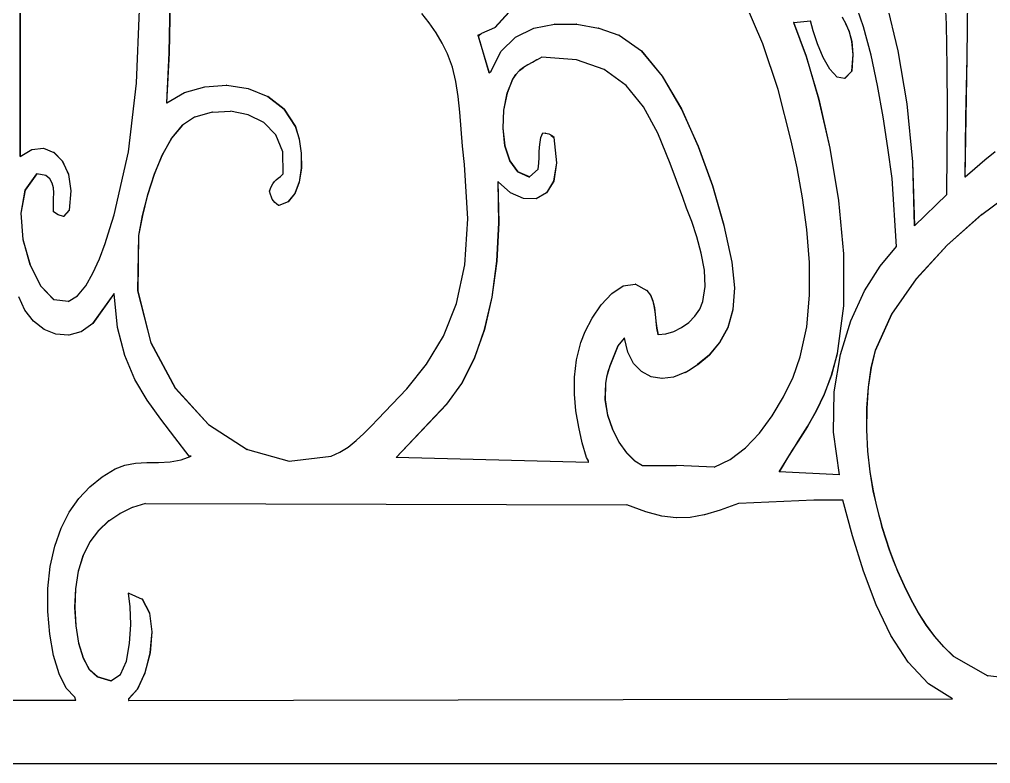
# Model space of a CAD drawing. Header units: inches. Extents: x 1397 to 20304, y -27267 to -746.
# Drawn here: x 3671.45 to 3684.22, y -9227.93 to -9218.14 of the extents above; entities that cross this region are included whole.
import ezdxf

# ---------------------------------------------------------------- set-up
doc = ezdxf.new("R2010")
doc.units = ezdxf.units.IN
doc.header["$LTSCALE"] = 17
doc.header["$MEASUREMENT"] = 0

msp = doc.modelspace()

# ---------------------------------------------------------------- linework, layer by layer
for p, q in [((3671.456, -9213.659), (3671.456, -9219.943)), ((3671.458, -9219.941), (3671.458, -9213.664)), ((3683.643, -9218.203), (3683.619, -9217.656)), ((3673.429, -9217.906), (3673.416, -9218.578)), ((3673.419, -9218.578), (3673.432, -9217.906)), ((3681.226, -9218.46), (3680.994, -9217.922)), ((3682.553, -9218.238), (3682.434, -9217.897)), ((3682.85, -9217.915), (3683.005, -9218.555)), ((3683.008, -9218.555), (3682.853, -9217.915)), ((3683.92, -9217.862), (3683.912, -9218.642)), ((3683.915, -9218.642), (3683.923, -9217.862)), ((3672.989, -9218.978), (3673.029, -9218.014)), ((3676.838, -9218.186), (3676.743, -9218.063)), ((3677.888, -9218.046), (3677.704, -9218.246)), ((3677.707, -9218.246), (3677.891, -9218.046)), ((3676.928, -9218.315), (3676.838, -9218.186)), ((3678.214, -9218.256), (3678.488, -9218.202)), ((3678.491, -9218.202), (3678.488, -9218.202)), ((3678.491, -9218.202), (3678.777, -9218.204)), ((3678.78, -9218.204), (3678.777, -9218.204)), ((3678.78, -9218.204), (3679.065, -9218.254)), ((3681.631, -9218.18), (3681.797, -9218.629)), ((3681.634, -9218.18), (3681.631, -9218.18)), ((3681.634, -9218.18), (3681.852, -9218.16)), ((3681.8, -9218.629), (3681.634, -9218.18)), ((3681.888, -9218.292), (3681.852, -9218.16)), ((3682.27, -9218.112), (3682.317, -9218.2)), ((3682.32, -9218.2), (3682.273, -9218.112)), ((3682.317, -9218.2), (3682.363, -9218.302)), ((3682.32, -9218.2), (3682.317, -9218.2)), ((3682.366, -9218.302), (3682.32, -9218.2)), ((3683.654, -9218.764), (3683.643, -9218.203)), ((3677.01, -9218.451), (3676.928, -9218.315)), ((3677.481, -9218.346), (3677.527, -9218.326)), ((3677.485, -9218.36), (3677.527, -9218.326)), ((3677.527, -9218.326), (3677.531, -9218.323)), ((3677.531, -9218.323), (3677.704, -9218.246)), ((3677.707, -9218.246), (3677.704, -9218.246)), ((3677.973, -9218.373), (3678.214, -9218.256)), ((3679.068, -9218.254), (3679.065, -9218.254)), ((3679.068, -9218.254), (3679.334, -9218.346)), ((3681.947, -9218.463), (3681.888, -9218.292)), ((3682.363, -9218.302), (3682.397, -9218.432)), ((3682.366, -9218.302), (3682.363, -9218.302)), ((3682.4, -9218.432), (3682.366, -9218.302)), ((3682.652, -9218.612), (3682.553, -9218.238)), ((3677.081, -9218.595), (3677.01, -9218.451)), ((3677.478, -9218.346), (3677.626, -9218.844)), ((3677.481, -9218.346), (3677.478, -9218.346)), ((3677.485, -9218.36), (3677.481, -9218.346)), ((3677.628, -9218.842), (3677.485, -9218.36)), ((3677.781, -9218.56), (3677.973, -9218.373)), ((3679.337, -9218.346), (3679.334, -9218.346)), ((3679.337, -9218.346), (3679.629, -9218.553)), ((3681.429, -9219.061), (3681.226, -9218.46)), ((3682.022, -9218.641), (3681.947, -9218.463)), ((3682.397, -9218.432), (3682.411, -9218.601)), ((3682.4, -9218.432), (3682.397, -9218.432)), ((3682.414, -9218.601), (3682.4, -9218.432)), ((3673.416, -9218.578), (3673.385, -9219.238)), ((3673.388, -9219.236), (3673.419, -9218.578)), ((3673.419, -9218.578), (3673.416, -9218.578)), ((3677.144, -9218.77), (3677.081, -9218.595)), ((3677.655, -9218.823), (3677.781, -9218.56)), ((3679.629, -9218.553), (3679.904, -9218.888)), ((3679.631, -9218.553), (3679.629, -9218.553)), ((3679.907, -9218.888), (3679.631, -9218.553)), ((3683.008, -9218.555), (3683.005, -9218.555)), ((3683.005, -9218.555), (3683.122, -9219.251)), ((3683.125, -9219.251), (3683.008, -9218.555)), ((3678.194, -9218.705), (3678.137, -9218.737)), ((3678.197, -9218.705), (3678.194, -9218.705)), ((3678.256, -9218.672), (3678.197, -9218.705)), ((3678.258, -9218.672), (3678.256, -9218.672)), ((3678.318, -9218.637), (3678.258, -9218.672)), ((3678.778, -9218.673), (3678.318, -9218.637)), ((3679.142, -9218.8), (3678.778, -9218.673)), ((3681.797, -9218.629), (3681.962, -9219.19)), ((3681.8, -9218.629), (3681.797, -9218.629)), ((3681.964, -9219.19), (3681.8, -9218.629)), ((3682.109, -9218.796), (3682.022, -9218.641)), ((3682.411, -9218.601), (3682.397, -9218.823)), ((3682.4, -9218.823), (3682.414, -9218.601)), ((3682.414, -9218.601), (3682.411, -9218.601)), ((3682.736, -9219.01), (3682.652, -9218.612)), ((3683.912, -9218.642), (3683.896, -9219.43)), ((3683.899, -9219.43), (3683.915, -9218.642)), ((3683.915, -9218.642), (3683.912, -9218.642)), ((3677.188, -9218.956), (3677.144, -9218.77)), ((3677.626, -9218.844), (3677.628, -9218.842)), ((3677.628, -9218.842), (3677.655, -9218.823)), ((3678.025, -9218.814), (3677.977, -9218.864)), ((3677.98, -9218.864), (3678.028, -9218.814)), ((3678.078, -9218.773), (3678.025, -9218.814)), ((3678.028, -9218.814), (3678.025, -9218.814)), ((3678.028, -9218.814), (3678.081, -9218.773)), ((3678.081, -9218.773), (3678.078, -9218.773)), ((3678.134, -9218.737), (3678.081, -9218.773)), ((3678.137, -9218.737), (3678.134, -9218.737)), ((3679.429, -9219.008), (3679.142, -9218.8)), ((3682.204, -9218.899), (3682.109, -9218.796)), ((3682.397, -9218.823), (3682.301, -9218.918)), ((3682.304, -9218.918), (3682.4, -9218.823)), ((3682.4, -9218.823), (3682.397, -9218.823)), ((3683.657, -9219.331), (3683.654, -9218.764)), ((3672.884, -9219.883), (3672.989, -9218.978)), ((3677.219, -9219.153), (3677.188, -9218.956)), ((3677.935, -9218.927), (3677.862, -9219.11)), ((3677.865, -9219.11), (3677.938, -9218.927)), ((3677.977, -9218.864), (3677.935, -9218.927)), ((3677.938, -9218.927), (3677.935, -9218.927)), ((3677.938, -9218.927), (3677.98, -9218.864)), ((3677.98, -9218.864), (3677.977, -9218.864)), ((3679.904, -9218.888), (3680.156, -9219.318)), ((3679.907, -9218.888), (3679.904, -9218.888)), ((3680.158, -9219.318), (3679.907, -9218.888)), ((3682.301, -9218.918), (3682.204, -9218.899)), ((3682.304, -9218.918), (3682.301, -9218.918)), ((3673.388, -9219.236), (3673.618, -9219.102)), ((3673.618, -9219.102), (3673.887, -9219.025)), ((3673.887, -9219.025), (3674.174, -9219.007)), ((3674.177, -9219.007), (3674.174, -9219.007)), ((3674.177, -9219.007), (3674.456, -9219.05)), ((3674.459, -9219.05), (3674.456, -9219.05)), ((3674.459, -9219.05), (3674.715, -9219.154)), ((3679.656, -9219.29), (3679.429, -9219.008)), ((3681.602, -9219.736), (3681.429, -9219.061)), ((3682.808, -9219.42), (3682.736, -9219.01)), ((3674.715, -9219.154), (3674.929, -9219.32)), ((3674.717, -9219.154), (3674.715, -9219.154)), ((3674.931, -9219.32), (3674.717, -9219.154)), ((3677.241, -9219.361), (3677.219, -9219.153)), ((3677.862, -9219.11), (3677.818, -9219.333)), ((3677.821, -9219.333), (3677.865, -9219.11)), ((3677.865, -9219.11), (3677.862, -9219.11)), ((3681.962, -9219.19), (3682.109, -9219.832)), ((3681.964, -9219.19), (3681.962, -9219.19)), ((3682.112, -9219.832), (3681.964, -9219.19)), ((3673.385, -9219.238), (3673.388, -9219.236)), ((3673.983, -9219.36), (3673.756, -9219.425)), ((3673.986, -9219.36), (3673.983, -9219.36)), ((3673.986, -9219.36), (3674.224, -9219.349)), ((3674.457, -9219.394), (3674.224, -9219.349)), ((3674.929, -9219.32), (3675.078, -9219.549)), ((3674.931, -9219.32), (3674.929, -9219.32)), ((3675.081, -9219.549), (3674.931, -9219.32)), ((3677.277, -9219.808), (3677.241, -9219.361)), ((3677.818, -9219.333), (3677.807, -9219.571)), ((3677.81, -9219.571), (3677.821, -9219.333)), ((3677.821, -9219.333), (3677.818, -9219.333)), ((3679.844, -9219.635), (3679.656, -9219.29)), ((3680.156, -9219.318), (3680.378, -9219.81)), ((3680.158, -9219.318), (3680.156, -9219.318)), ((3680.381, -9219.81), (3680.158, -9219.318)), ((3683.125, -9219.251), (3683.122, -9219.251)), ((3683.122, -9219.251), (3683.197, -9220.014)), ((3683.199, -9220.014), (3683.125, -9219.251)), ((3683.653, -9219.893), (3683.657, -9219.331)), ((3673.753, -9219.425), (3673.595, -9219.532)), ((3673.756, -9219.425), (3673.753, -9219.425)), ((3674.663, -9219.496), (3674.457, -9219.394)), ((3682.87, -9219.831), (3682.808, -9219.42)), ((3683.896, -9219.43), (3683.884, -9220.213)), ((3683.887, -9220.21), (3683.899, -9219.43)), ((3683.899, -9219.43), (3683.896, -9219.43)), ((3673.592, -9219.532), (3673.45, -9219.704)), ((3673.452, -9219.704), (3673.595, -9219.532)), ((3673.595, -9219.532), (3673.592, -9219.532)), ((3674.82, -9219.658), (3674.663, -9219.496)), ((3675.078, -9219.549), (3675.129, -9219.714)), ((3675.081, -9219.549), (3675.078, -9219.549)), ((3675.132, -9219.714), (3675.081, -9219.549)), ((3677.807, -9219.571), (3677.832, -9219.801)), ((3677.81, -9219.571), (3677.807, -9219.571)), ((3677.835, -9219.801), (3677.81, -9219.571)), ((3673.45, -9219.704), (3673.325, -9219.924)), ((3673.328, -9219.924), (3673.452, -9219.704)), ((3673.452, -9219.704), (3673.45, -9219.704)), ((3674.911, -9219.883), (3674.82, -9219.658)), ((3675.129, -9219.714), (3675.156, -9219.901)), ((3675.132, -9219.714), (3675.129, -9219.714)), ((3675.159, -9219.901), (3675.132, -9219.714)), ((3678.296, -9219.756), (3678.309, -9219.693)), ((3678.309, -9219.693), (3678.332, -9219.632)), ((3678.335, -9219.632), (3678.332, -9219.632)), ((3678.335, -9219.632), (3678.364, -9219.635)), ((3678.367, -9219.635), (3678.364, -9219.635)), ((3678.367, -9219.635), (3678.39, -9219.639)), ((3678.392, -9219.639), (3678.39, -9219.639)), ((3678.392, -9219.639), (3678.41, -9219.646)), ((3678.413, -9219.646), (3678.41, -9219.646)), ((3678.413, -9219.646), (3678.428, -9219.654)), ((3678.431, -9219.654), (3678.428, -9219.654)), ((3678.444, -9219.665), (3678.431, -9219.654)), ((3678.444, -9219.665), (3678.461, -9219.678)), ((3678.447, -9219.665), (3678.444, -9219.665)), ((3678.464, -9219.678), (3678.447, -9219.665)), ((3678.461, -9219.678), (3678.48, -9219.694)), ((3678.464, -9219.678), (3678.461, -9219.678)), ((3678.483, -9219.694), (3678.464, -9219.678)), ((3678.48, -9219.694), (3678.515, -9220.026)), ((3678.483, -9219.694), (3678.48, -9219.694)), ((3678.518, -9220.026), (3678.483, -9219.694)), ((3680.01, -9220.036), (3679.844, -9219.635)), ((3681.677, -9220.093), (3681.602, -9219.736)), ((3671.458, -9219.941), (3671.611, -9219.849)), ((3671.611, -9219.849), (3671.763, -9219.834)), ((3671.766, -9219.834), (3671.763, -9219.834)), ((3671.766, -9219.834), (3671.901, -9219.889)), ((3677.302, -9220.047), (3677.277, -9219.808)), ((3677.832, -9219.801), (3677.897, -9220.001)), ((3677.835, -9219.801), (3677.832, -9219.801)), ((3677.899, -9220.001), (3677.835, -9219.801)), ((3678.287, -9219.888), (3678.29, -9219.821)), ((3678.29, -9219.821), (3678.296, -9219.756)), ((3680.378, -9219.81), (3680.566, -9220.331)), ((3680.381, -9219.81), (3680.378, -9219.81)), ((3680.569, -9220.331), (3680.381, -9219.81)), ((3682.109, -9219.832), (3682.224, -9220.52)), ((3682.112, -9219.832), (3682.109, -9219.832)), ((3682.227, -9220.52), (3682.112, -9219.832)), ((3682.927, -9220.233), (3682.87, -9219.831)), ((3671.456, -9219.943), (3671.458, -9219.941)), ((3671.904, -9219.889), (3671.901, -9219.889)), ((3671.901, -9219.889), (3672.015, -9220.006)), ((3672.017, -9220.006), (3671.904, -9219.889)), ((3672.693, -9220.71), (3672.884, -9219.883)), ((3673.325, -9219.924), (3673.22, -9220.177)), ((3673.223, -9220.177), (3673.328, -9219.924)), ((3673.328, -9219.924), (3673.325, -9219.924)), ((3674.916, -9220.171), (3674.911, -9219.883)), ((3675.156, -9219.901), (3675.158, -9220.095)), ((3675.159, -9219.901), (3675.156, -9219.901)), ((3675.16, -9220.095), (3675.159, -9219.901)), ((3677.897, -9220.001), (3678.003, -9220.146)), ((3677.899, -9220.001), (3677.897, -9220.001)), ((3678.006, -9220.146), (3677.899, -9220.001)), ((3678.282, -9220.031), (3678.285, -9219.958)), ((3678.285, -9219.958), (3678.287, -9219.888)), ((3683.648, -9220.441), (3683.653, -9219.893)), ((3684.015, -9220.102), (3684.148, -9219.988)), ((3684.148, -9219.988), (3684.284, -9219.876)), ((3672.015, -9220.006), (3672.093, -9220.178)), ((3672.017, -9220.006), (3672.015, -9220.006)), ((3672.096, -9220.178), (3672.017, -9220.006)), ((3675.158, -9220.095), (3675.134, -9220.255)), ((3675.137, -9220.252), (3675.16, -9220.095)), ((3675.16, -9220.095), (3675.158, -9220.095)), ((3677.348, -9220.765), (3677.302, -9220.047)), ((3678.157, -9220.212), (3678.274, -9220.109)), ((3678.274, -9220.109), (3678.282, -9220.031)), ((3678.515, -9220.026), (3678.477, -9220.267)), ((3678.48, -9220.267), (3678.518, -9220.026)), ((3678.518, -9220.026), (3678.515, -9220.026)), ((3680.173, -9220.482), (3680.01, -9220.036)), ((3681.747, -9220.487), (3681.677, -9220.093)), ((3683.199, -9220.014), (3683.197, -9220.014)), ((3683.197, -9220.014), (3683.221, -9220.856)), ((3683.224, -9220.853), (3683.199, -9220.014)), ((3683.887, -9220.21), (3684.015, -9220.102)), ((3671.676, -9220.171), (3671.522, -9220.385)), ((3671.525, -9220.385), (3671.679, -9220.172)), ((3671.679, -9220.172), (3671.676, -9220.171)), ((3671.794, -9220.192), (3671.679, -9220.172)), ((3671.848, -9220.238), (3671.794, -9220.192)), ((3671.88, -9220.292), (3671.848, -9220.238)), ((3672.093, -9220.178), (3672.126, -9220.394)), ((3672.096, -9220.178), (3672.093, -9220.178)), ((3672.129, -9220.394), (3672.096, -9220.178)), ((3673.22, -9220.177), (3673.133, -9220.448)), ((3673.136, -9220.448), (3673.223, -9220.177)), ((3673.223, -9220.177), (3673.22, -9220.177)), ((3674.802, -9220.272), (3674.825, -9220.25)), ((3674.825, -9220.25), (3674.851, -9220.23)), ((3674.851, -9220.23), (3674.881, -9220.205)), ((3674.881, -9220.205), (3674.916, -9220.171)), ((3675.134, -9220.255), (3675.13, -9220.277)), ((3675.133, -9220.277), (3675.137, -9220.252)), ((3675.134, -9220.255), (3675.137, -9220.252)), ((3678.006, -9220.146), (3678.003, -9220.146)), ((3678.157, -9220.212), (3678.006, -9220.146)), ((3678.006, -9220.146), (3678.156, -9220.213)), ((3678.156, -9220.213), (3678.157, -9220.212)), ((3682.986, -9221.125), (3682.927, -9220.233)), ((3683.884, -9220.213), (3683.887, -9220.21)), ((3671.895, -9220.354), (3671.88, -9220.292)), ((3671.9, -9220.423), (3671.895, -9220.354)), ((3674.739, -9220.399), (3674.76, -9220.342)), ((3674.76, -9220.342), (3674.78, -9220.301)), ((3674.78, -9220.301), (3674.802, -9220.272)), ((3675.13, -9220.277), (3675.073, -9220.431)), ((3675.075, -9220.431), (3675.133, -9220.277)), ((3675.133, -9220.277), (3675.13, -9220.277)), ((3677.743, -9220.275), (3677.754, -9220.814)), ((3677.746, -9220.277), (3677.743, -9220.275)), ((3677.908, -9220.419), (3677.746, -9220.277)), ((3677.756, -9220.814), (3677.746, -9220.277)), ((3678.477, -9220.267), (3678.381, -9220.423)), ((3678.384, -9220.423), (3678.48, -9220.267)), ((3678.48, -9220.267), (3678.477, -9220.267)), ((3680.566, -9220.331), (3680.716, -9220.85)), ((3680.569, -9220.331), (3680.566, -9220.331)), ((3680.718, -9220.85), (3680.569, -9220.331)), ((3684.107, -9220.708), (3684.578, -9220.357)), ((3671.522, -9220.385), (3671.467, -9220.688)), ((3671.47, -9220.688), (3671.525, -9220.385)), ((3671.525, -9220.385), (3671.522, -9220.385)), ((3671.895, -9220.581), (3671.898, -9220.498)), ((3671.898, -9220.498), (3671.9, -9220.423)), ((3672.126, -9220.394), (3672.104, -9220.648)), ((3672.106, -9220.648), (3672.129, -9220.394)), ((3672.129, -9220.394), (3672.126, -9220.394)), ((3673.133, -9220.448), (3673.065, -9220.721)), ((3673.068, -9220.721), (3673.136, -9220.448)), ((3673.136, -9220.448), (3673.133, -9220.448)), ((3674.752, -9220.442), (3674.739, -9220.399)), ((3674.764, -9220.476), (3674.752, -9220.442)), ((3674.775, -9220.503), (3674.764, -9220.476)), ((3674.789, -9220.526), (3674.775, -9220.503)), ((3675.073, -9220.431), (3674.982, -9220.54)), ((3674.985, -9220.54), (3675.075, -9220.431)), ((3675.075, -9220.431), (3675.073, -9220.431)), ((3678.08, -9220.495), (3677.908, -9220.419)), ((3678.246, -9220.498), (3678.08, -9220.495)), ((3678.381, -9220.423), (3678.246, -9220.498)), ((3678.384, -9220.423), (3678.381, -9220.423)), ((3680.225, -9220.621), (3680.173, -9220.482)), ((3681.804, -9220.905), (3681.747, -9220.487)), ((3683.224, -9220.853), (3683.648, -9220.441)), ((3671.897, -9220.669), (3671.895, -9220.581)), ((3674.806, -9220.546), (3674.789, -9220.526)), ((3674.828, -9220.566), (3674.806, -9220.546)), ((3674.857, -9220.586), (3674.828, -9220.566)), ((3674.86, -9220.586), (3674.857, -9220.586)), ((3674.859, -9220.585), (3674.86, -9220.586)), ((3674.982, -9220.54), (3674.86, -9220.586)), ((3674.985, -9220.54), (3674.982, -9220.54)), ((3680.291, -9220.796), (3680.225, -9220.621)), ((3682.224, -9220.52), (3682.289, -9221.222)), ((3682.227, -9220.52), (3682.224, -9220.52)), ((3682.291, -9221.222), (3682.227, -9220.52)), ((3671.467, -9220.688), (3671.495, -9221.033)), ((3671.47, -9220.688), (3671.467, -9220.688)), ((3671.498, -9221.033), (3671.47, -9220.688)), ((3671.956, -9220.71), (3671.897, -9220.669)), ((3672.03, -9220.731), (3671.956, -9220.71)), ((3672.104, -9220.648), (3672.03, -9220.731)), ((3672.033, -9220.731), (3672.03, -9220.731)), ((3672.033, -9220.731), (3672.106, -9220.648)), ((3672.106, -9220.648), (3672.104, -9220.648)), ((3672.638, -9220.889), (3672.693, -9220.71)), ((3673.065, -9220.721), (3673.016, -9220.98)), ((3673.019, -9220.98), (3673.068, -9220.721)), ((3673.068, -9220.721), (3673.065, -9220.721)), ((3677.309, -9221.369), (3677.348, -9220.765)), ((3684.105, -9220.708), (3683.651, -9221.111)), ((3683.654, -9221.111), (3684.107, -9220.708)), ((3684.107, -9220.708), (3684.105, -9220.708)), ((3672.574, -9221.086), (3672.638, -9220.889)), ((3677.754, -9220.814), (3677.726, -9221.321)), ((3677.729, -9221.321), (3677.756, -9220.814)), ((3677.756, -9220.814), (3677.754, -9220.814)), ((3680.358, -9220.998), (3680.291, -9220.796)), ((3680.716, -9220.85), (3680.821, -9221.333)), ((3680.718, -9220.85), (3680.716, -9220.85)), ((3680.824, -9221.333), (3680.718, -9220.85)), ((3683.221, -9220.856), (3683.224, -9220.853)), ((3673.016, -9220.98), (3673.004, -9221.712)), ((3673.007, -9221.712), (3673.019, -9220.98)), ((3673.019, -9220.98), (3673.016, -9220.98)), ((3680.418, -9221.215), (3680.358, -9220.998)), ((3681.839, -9221.336), (3681.804, -9220.905)), ((3671.498, -9221.033), (3671.495, -9221.033)), ((3671.495, -9221.033), (3671.588, -9221.369)), ((3671.591, -9221.369), (3671.498, -9221.033)), ((3672.5, -9221.287), (3672.574, -9221.086)), ((3682.77, -9221.384), (3682.986, -9221.125)), ((3683.651, -9221.111), (3683.246, -9221.551)), ((3683.249, -9221.551), (3683.654, -9221.111)), ((3683.654, -9221.111), (3683.651, -9221.111)), ((3680.458, -9221.436), (3680.418, -9221.215)), ((3682.289, -9221.222), (3682.288, -9221.905)), ((3682.291, -9221.222), (3682.289, -9221.222)), ((3682.291, -9221.905), (3682.291, -9221.222)), ((3671.588, -9221.369), (3671.729, -9221.65)), ((3671.591, -9221.369), (3671.588, -9221.369)), ((3671.732, -9221.65), (3671.591, -9221.369)), ((3672.416, -9221.478), (3672.5, -9221.287)), ((3677.198, -9221.876), (3677.309, -9221.369)), ((3677.726, -9221.321), (3677.663, -9221.791)), ((3677.666, -9221.791), (3677.729, -9221.321)), ((3677.729, -9221.321), (3677.726, -9221.321)), ((3680.821, -9221.333), (3680.856, -9221.67)), ((3680.824, -9221.333), (3680.821, -9221.333)), ((3680.859, -9221.67), (3680.824, -9221.333)), ((3681.843, -9221.767), (3681.839, -9221.336)), ((3682.565, -9221.712), (3682.77, -9221.384)), ((3672.32, -9221.645), (3672.416, -9221.478)), ((3680.468, -9221.652), (3680.458, -9221.436)), ((3671.732, -9221.65), (3671.729, -9221.65)), ((3671.729, -9221.65), (3671.902, -9221.827)), ((3671.905, -9221.827), (3671.732, -9221.65)), ((3672.211, -9221.774), (3672.32, -9221.645)), ((3679.24, -9221.743), (3679.391, -9221.643)), ((3679.391, -9221.643), (3679.547, -9221.622)), ((3679.55, -9221.622), (3679.547, -9221.622)), ((3679.55, -9221.622), (3679.702, -9221.706)), ((3680.438, -9221.851), (3680.468, -9221.652)), ((3683.246, -9221.551), (3682.921, -9222.016)), ((3682.924, -9222.016), (3683.249, -9221.551)), ((3683.249, -9221.551), (3683.246, -9221.551)), ((3671.519, -9221.966), (3671.441, -9221.789)), ((3672.089, -9221.851), (3672.211, -9221.774)), ((3672.693, -9221.747), (3672.413, -9222.141)), ((3672.416, -9222.141), (3672.693, -9221.751)), ((3672.693, -9221.751), (3672.693, -9221.747)), ((3672.738, -9222.191), (3672.693, -9221.751)), ((3673.004, -9221.712), (3673.177, -9222.392)), ((3673.007, -9221.712), (3673.004, -9221.712)), ((3673.18, -9222.392), (3673.007, -9221.712)), ((3679.102, -9221.895), (3679.24, -9221.743)), ((3679.702, -9221.706), (3679.75, -9221.769)), ((3679.705, -9221.706), (3679.702, -9221.706)), ((3679.753, -9221.769), (3679.705, -9221.706)), ((3679.75, -9221.769), (3679.781, -9221.844)), ((3679.753, -9221.769), (3679.75, -9221.769)), ((3679.784, -9221.844), (3679.753, -9221.769)), ((3680.856, -9221.67), (3680.834, -9221.955)), ((3680.837, -9221.955), (3680.859, -9221.67)), ((3680.859, -9221.67), (3680.856, -9221.67)), ((3681.806, -9222.184), (3681.843, -9221.767)), ((3682.386, -9222.103), (3682.565, -9221.712)), ((3671.905, -9221.827), (3671.902, -9221.827)), ((3672.089, -9221.851), (3671.905, -9221.827)), ((3677.026, -9222.305), (3677.198, -9221.876)), ((3677.663, -9221.791), (3677.564, -9222.219)), ((3677.567, -9222.219), (3677.666, -9221.791)), ((3677.666, -9221.791), (3677.663, -9221.791)), ((3678.984, -9222.071), (3679.102, -9221.895)), ((3679.781, -9221.844), (3679.8, -9221.927)), ((3679.784, -9221.844), (3679.781, -9221.844)), ((3679.803, -9221.927), (3679.784, -9221.844)), ((3680.398, -9221.952), (3680.438, -9221.851)), ((3682.288, -9221.905), (3682.205, -9222.535)), ((3682.208, -9222.535), (3682.291, -9221.905)), ((3682.291, -9221.905), (3682.288, -9221.905)), ((3671.633, -9222.111), (3671.519, -9221.966)), ((3679.8, -9221.927), (3679.811, -9222.016)), ((3679.803, -9221.927), (3679.8, -9221.927)), ((3679.814, -9222.016), (3679.803, -9221.927)), ((3679.811, -9222.016), (3679.82, -9222.108)), ((3679.814, -9222.016), (3679.811, -9222.016)), ((3679.823, -9222.108), (3679.814, -9222.016)), ((3680.253, -9222.125), (3680.334, -9222.044)), ((3680.334, -9222.044), (3680.398, -9221.952)), ((3680.834, -9221.955), (3680.766, -9222.193)), ((3680.769, -9222.193), (3680.837, -9221.955)), ((3680.837, -9221.955), (3680.834, -9221.955)), ((3682.921, -9222.016), (3682.706, -9222.494)), ((3682.709, -9222.494), (3682.924, -9222.016)), ((3682.924, -9222.016), (3682.921, -9222.016)), ((3671.772, -9222.217), (3671.633, -9222.111)), ((3672.413, -9222.141), (3672.261, -9222.247)), ((3672.416, -9222.141), (3672.413, -9222.141)), ((3678.892, -9222.245), (3678.984, -9222.071)), ((3679.82, -9222.108), (3679.831, -9222.199)), ((3679.823, -9222.108), (3679.82, -9222.108)), ((3679.834, -9222.199), (3679.823, -9222.108)), ((3680.158, -9222.192), (3680.253, -9222.125)), ((3682.248, -9222.548), (3682.386, -9222.103)), ((3671.929, -9222.279), (3671.772, -9222.217)), ((3672.094, -9222.291), (3671.929, -9222.279)), ((3672.097, -9222.291), (3672.094, -9222.291)), ((3672.258, -9222.247), (3672.097, -9222.291)), ((3672.261, -9222.247), (3672.258, -9222.247)), ((3672.833, -9222.562), (3672.738, -9222.191)), ((3677.564, -9222.219), (3677.431, -9222.6)), ((3677.434, -9222.6), (3677.567, -9222.219)), ((3677.567, -9222.219), (3677.564, -9222.219)), ((3678.833, -9222.39), (3678.892, -9222.245)), ((3679.831, -9222.199), (3679.849, -9222.287)), ((3679.834, -9222.199), (3679.831, -9222.199)), ((3679.852, -9222.286), (3679.834, -9222.199)), ((3679.849, -9222.287), (3679.852, -9222.286)), ((3679.852, -9222.286), (3679.951, -9222.275)), ((3679.951, -9222.275), (3680.056, -9222.243)), ((3680.056, -9222.243), (3680.158, -9222.192)), ((3680.766, -9222.193), (3680.659, -9222.39)), ((3680.662, -9222.39), (3680.769, -9222.193)), ((3680.769, -9222.193), (3680.766, -9222.193)), ((3681.719, -9222.577), (3681.806, -9222.184)), ((3673.177, -9222.392), (3673.499, -9222.988)), ((3673.18, -9222.392), (3673.177, -9222.392)), ((3673.502, -9222.988), (3673.18, -9222.392)), ((3676.804, -9222.673), (3677.026, -9222.305)), ((3678.776, -9222.617), (3678.833, -9222.39)), ((3679.407, -9222.328), (3679.319, -9222.432)), ((3679.322, -9222.432), (3679.408, -9222.331)), ((3679.408, -9222.331), (3679.407, -9222.328)), ((3679.45, -9222.516), (3679.408, -9222.331)), ((3680.659, -9222.39), (3680.524, -9222.55)), ((3680.527, -9222.55), (3680.662, -9222.39)), ((3680.662, -9222.39), (3680.659, -9222.39)), ((3679.295, -9222.499), (3679.268, -9222.564)), ((3679.271, -9222.564), (3679.298, -9222.499)), ((3679.319, -9222.432), (3679.295, -9222.499)), ((3679.298, -9222.499), (3679.295, -9222.499)), ((3679.298, -9222.499), (3679.322, -9222.432)), ((3679.322, -9222.432), (3679.319, -9222.432)), ((3679.527, -9222.664), (3679.45, -9222.516)), ((3680.524, -9222.55), (3680.369, -9222.68)), ((3680.371, -9222.68), (3680.527, -9222.55)), ((3680.527, -9222.55), (3680.524, -9222.55)), ((3682.205, -9222.535), (3682.129, -9222.819)), ((3682.132, -9222.819), (3682.208, -9222.535)), ((3682.166, -9223.039), (3682.248, -9222.548)), ((3682.208, -9222.535), (3682.205, -9222.535)), ((3682.706, -9222.494), (3682.65, -9222.72)), ((3682.653, -9222.72), (3682.709, -9222.494)), ((3682.709, -9222.494), (3682.706, -9222.494)), ((3672.966, -9222.876), (3672.833, -9222.562)), ((3676.543, -9223), (3676.804, -9222.673)), ((3677.431, -9222.6), (3677.264, -9222.928)), ((3677.267, -9222.928), (3677.434, -9222.6)), ((3677.434, -9222.6), (3677.431, -9222.6)), ((3678.749, -9222.844), (3678.776, -9222.617)), ((3679.241, -9222.63), (3679.215, -9222.698)), ((3679.218, -9222.698), (3679.244, -9222.63)), ((3679.268, -9222.564), (3679.241, -9222.63)), ((3679.244, -9222.63), (3679.241, -9222.63)), ((3679.244, -9222.63), (3679.271, -9222.564)), ((3679.271, -9222.564), (3679.268, -9222.564)), ((3679.632, -9222.773), (3679.527, -9222.664)), ((3680.271, -9222.743), (3680.369, -9222.68)), ((3680.371, -9222.68), (3680.369, -9222.68)), ((3681.624, -9222.844), (3681.719, -9222.577)), ((3679.191, -9222.769), (3679.172, -9222.846)), ((3679.174, -9222.846), (3679.194, -9222.769)), ((3679.215, -9222.698), (3679.191, -9222.769)), ((3679.194, -9222.769), (3679.191, -9222.769)), ((3679.194, -9222.769), (3679.218, -9222.698)), ((3679.218, -9222.698), (3679.215, -9222.698)), ((3679.758, -9222.84), (3679.632, -9222.773)), ((3680.203, -9222.784), (3680.053, -9222.846)), ((3680.205, -9222.784), (3680.203, -9222.784)), ((3680.205, -9222.784), (3680.271, -9222.743)), ((3680.269, -9222.742), (3680.271, -9222.743)), ((3682.65, -9222.72), (3682.614, -9222.976)), ((3682.616, -9222.976), (3682.653, -9222.72)), ((3682.653, -9222.72), (3682.65, -9222.72)), ((3673.127, -9223.15), (3672.966, -9222.876)), ((3677.264, -9222.928), (3677.066, -9223.199)), ((3677.069, -9223.199), (3677.267, -9222.928)), ((3677.267, -9222.928), (3677.264, -9222.928)), ((3678.748, -9223.069), (3678.749, -9222.844)), ((3679.157, -9222.929), (3679.152, -9223.142)), ((3679.155, -9223.142), (3679.16, -9222.929)), ((3679.172, -9222.846), (3679.157, -9222.929)), ((3679.16, -9222.929), (3679.157, -9222.929)), ((3679.16, -9222.929), (3679.174, -9222.846)), ((3679.174, -9222.846), (3679.172, -9222.846)), ((3679.899, -9222.865), (3679.758, -9222.84)), ((3679.902, -9222.865), (3679.899, -9222.865)), ((3679.901, -9222.864), (3679.902, -9222.865)), ((3680.05, -9222.846), (3679.902, -9222.865)), ((3680.053, -9222.846), (3680.05, -9222.846)), ((3681.5, -9223.106), (3681.624, -9222.844)), ((3682.129, -9222.819), (3682.036, -9223.067)), ((3682.039, -9223.067), (3682.132, -9222.819)), ((3682.132, -9222.819), (3682.129, -9222.819)), ((3673.499, -9222.988), (3673.934, -9223.468)), ((3673.502, -9222.988), (3673.499, -9222.988)), ((3673.937, -9223.468), (3673.502, -9222.988)), ((3676.256, -9223.303), (3676.543, -9223)), ((3682.036, -9223.067), (3681.929, -9223.288)), ((3681.932, -9223.288), (3682.039, -9223.067)), ((3682.039, -9223.067), (3682.036, -9223.067)), ((3682.157, -9223.57), (3682.166, -9223.039)), ((3682.614, -9222.976), (3682.595, -9223.252)), ((3682.597, -9223.252), (3682.616, -9222.976)), ((3682.616, -9222.976), (3682.614, -9222.976)), ((3673.307, -9223.398), (3673.127, -9223.15)), ((3678.769, -9223.29), (3678.748, -9223.069)), ((3679.152, -9223.142), (3679.185, -9223.346)), ((3679.155, -9223.142), (3679.152, -9223.142)), ((3679.188, -9223.346), (3679.155, -9223.142)), ((3681.352, -9223.356), (3681.5, -9223.106)), ((3676.167, -9223.394), (3676.256, -9223.303)), ((3677.066, -9223.199), (3676.403, -9223.904)), ((3676.406, -9223.904), (3677.069, -9223.199)), ((3677.069, -9223.199), (3677.066, -9223.199)), ((3678.805, -9223.505), (3678.769, -9223.29)), ((3681.929, -9223.288), (3681.813, -9223.493)), ((3681.815, -9223.493), (3681.932, -9223.288)), ((3681.932, -9223.288), (3681.929, -9223.288)), ((3682.595, -9223.252), (3682.592, -9223.536)), ((3682.597, -9223.252), (3682.595, -9223.252)), ((3682.595, -9223.536), (3682.597, -9223.252)), ((3673.494, -9223.638), (3673.307, -9223.398)), ((3676.075, -9223.491), (3676.167, -9223.394)), ((3679.185, -9223.346), (3679.249, -9223.535)), ((3679.188, -9223.346), (3679.185, -9223.346)), ((3679.252, -9223.535), (3679.188, -9223.346)), ((3681.183, -9223.582), (3681.352, -9223.356)), ((3673.937, -9223.468), (3673.934, -9223.468)), ((3673.937, -9223.468), (3674.445, -9223.798)), ((3675.979, -9223.588), (3676.075, -9223.491)), ((3678.852, -9223.71), (3678.805, -9223.505)), ((3679.249, -9223.535), (3679.335, -9223.702)), ((3679.252, -9223.535), (3679.249, -9223.535)), ((3679.338, -9223.702), (3679.252, -9223.535)), ((3681.813, -9223.493), (3681.69, -9223.688)), ((3681.692, -9223.688), (3681.815, -9223.493)), ((3681.815, -9223.493), (3681.813, -9223.493)), ((3682.235, -9224.132), (3682.157, -9223.57)), ((3682.595, -9223.536), (3682.592, -9223.536)), ((3682.592, -9223.536), (3682.606, -9223.819)), ((3682.609, -9223.819), (3682.595, -9223.536)), ((3673.679, -9223.883), (3673.494, -9223.638)), ((3675.774, -9223.764), (3675.879, -9223.68)), ((3675.879, -9223.68), (3675.979, -9223.588)), ((3679.335, -9223.702), (3679.435, -9223.841)), ((3679.338, -9223.702), (3679.335, -9223.702)), ((3679.438, -9223.841), (3679.338, -9223.702)), ((3680.997, -9223.776), (3681.183, -9223.582)), ((3681.69, -9223.688), (3681.614, -9223.807)), ((3681.616, -9223.809), (3681.692, -9223.688)), ((3681.692, -9223.688), (3681.69, -9223.688)), ((3674.448, -9223.798), (3674.445, -9223.798)), ((3674.448, -9223.798), (3674.996, -9223.948)), ((3675.549, -9223.883), (3675.664, -9223.833)), ((3675.664, -9223.833), (3675.774, -9223.764)), ((3678.907, -9223.904), (3678.852, -9223.71)), ((3680.796, -9223.928), (3680.997, -9223.776)), ((3681.614, -9223.807), (3681.564, -9223.885)), ((3681.567, -9223.885), (3681.616, -9223.809)), ((3681.614, -9223.807), (3681.616, -9223.809)), ((3682.609, -9223.819), (3682.606, -9223.819)), ((3682.606, -9223.819), (3682.634, -9224.09)), ((3682.637, -9224.09), (3682.609, -9223.819)), ((3673.279, -9223.966), (3673.431, -9223.957)), ((3673.431, -9223.957), (3673.576, -9223.933)), ((3673.576, -9223.933), (3673.709, -9223.883)), ((3673.709, -9223.883), (3673.679, -9223.883)), ((3674.996, -9223.948), (3675.549, -9223.883)), ((3676.406, -9223.904), (3676.403, -9223.904)), ((3678.936, -9223.966), (3676.406, -9223.904)), ((3678.936, -9223.946), (3678.907, -9223.904)), ((3678.936, -9223.966), (3678.936, -9223.946)), ((3679.435, -9223.841), (3679.54, -9223.945)), ((3679.438, -9223.841), (3679.435, -9223.841)), ((3679.543, -9223.945), (3679.438, -9223.841)), ((3679.543, -9223.945), (3679.54, -9223.945)), ((3679.543, -9223.945), (3679.643, -9224.008)), ((3680.585, -9224.029), (3680.796, -9223.928)), ((3681.564, -9223.885), (3681.44, -9224.091)), ((3681.442, -9224.091), (3681.567, -9223.885)), ((3681.567, -9223.885), (3681.564, -9223.885)), ((3672.535, -9224.158), (3672.707, -9224.049)), ((3672.707, -9224.049), (3672.834, -9224.001)), ((3672.834, -9224.001), (3672.975, -9223.977)), ((3672.975, -9223.977), (3673.125, -9223.969)), ((3673.125, -9223.969), (3673.279, -9223.966)), ((3679.643, -9224.008), (3680.088, -9224.008)), ((3680.585, -9224.029), (3680.088, -9224.008)), ((3672.375, -9224.288), (3672.535, -9224.158)), ((3681.442, -9224.091), (3681.44, -9224.091)), ((3682.235, -9224.132), (3681.442, -9224.091)), ((3682.637, -9224.09), (3682.634, -9224.09)), ((3682.634, -9224.09), (3682.677, -9224.34)), ((3682.679, -9224.34), (3682.637, -9224.09)), ((3672.23, -9224.442), (3672.375, -9224.288)), ((3682.679, -9224.34), (3682.677, -9224.34)), ((3682.677, -9224.34), (3682.713, -9224.503)), ((3682.716, -9224.503), (3682.679, -9224.34)), ((3672.103, -9224.622), (3672.23, -9224.442)), ((3681.896, -9224.464), (3680.912, -9224.506)), ((3682.279, -9224.464), (3681.896, -9224.464)), ((3682.408, -9224.933), (3682.279, -9224.464)), ((3672.933, -9224.561), (3672.773, -9224.637)), ((3672.936, -9224.561), (3672.933, -9224.561)), ((3673.105, -9224.506), (3672.936, -9224.561)), ((3673.105, -9224.506), (3679.437, -9224.526)), ((3679.687, -9224.616), (3679.437, -9224.526)), ((3680.666, -9224.593), (3680.46, -9224.656)), ((3680.668, -9224.593), (3680.666, -9224.593)), ((3680.909, -9224.506), (3680.668, -9224.593)), ((3680.912, -9224.506), (3680.909, -9224.506)), ((3682.713, -9224.503), (3682.753, -9224.664)), ((3682.716, -9224.503), (3682.713, -9224.503)), ((3682.756, -9224.664), (3682.716, -9224.503)), ((3671.996, -9224.83), (3672.103, -9224.622)), ((3672.624, -9224.736), (3672.771, -9224.637)), ((3672.773, -9224.637), (3672.771, -9224.637)), ((3679.899, -9224.673), (3679.687, -9224.616)), ((3680.088, -9224.697), (3679.899, -9224.673)), ((3680.091, -9224.697), (3680.088, -9224.697)), ((3680.27, -9224.691), (3680.091, -9224.697)), ((3680.272, -9224.691), (3680.27, -9224.691)), ((3680.457, -9224.656), (3680.272, -9224.691)), ((3680.46, -9224.656), (3680.457, -9224.656)), ((3682.756, -9224.664), (3682.753, -9224.664)), ((3682.753, -9224.664), (3682.769, -9224.722)), ((3682.773, -9224.725), (3682.756, -9224.664)), ((3682.769, -9224.722), (3682.773, -9224.725)), ((3682.769, -9224.722), (3682.796, -9224.821)), ((3682.799, -9224.821), (3682.773, -9224.725)), ((3671.912, -9225.067), (3671.996, -9224.83)), ((3672.621, -9224.736), (3672.488, -9224.86)), ((3672.491, -9224.86), (3672.624, -9224.736)), ((3672.624, -9224.736), (3672.621, -9224.736)), ((3682.799, -9224.821), (3682.796, -9224.821)), ((3682.796, -9224.821), (3682.843, -9224.973)), ((3682.846, -9224.973), (3682.799, -9224.821)), ((3672.488, -9224.86), (3672.375, -9225.01)), ((3672.377, -9225.01), (3672.491, -9224.86)), ((3672.491, -9224.86), (3672.488, -9224.86)), ((3682.553, -9225.397), (3682.408, -9224.933)), ((3682.846, -9224.973), (3682.843, -9224.973)), ((3682.843, -9224.973), (3682.892, -9225.12)), ((3682.895, -9225.12), (3682.846, -9224.973)), ((3671.853, -9225.335), (3671.912, -9225.067)), ((3672.375, -9225.01), (3672.285, -9225.189)), ((3672.287, -9225.189), (3672.377, -9225.01)), ((3672.377, -9225.01), (3672.375, -9225.01)), ((3672.285, -9225.189), (3672.221, -9225.397)), ((3672.224, -9225.397), (3672.287, -9225.189)), ((3672.287, -9225.189), (3672.285, -9225.189)), ((3682.895, -9225.12), (3682.892, -9225.12)), ((3682.892, -9225.12), (3682.945, -9225.262)), ((3682.948, -9225.262), (3682.895, -9225.12)), ((3671.823, -9225.625), (3671.853, -9225.335)), ((3682.948, -9225.262), (3682.945, -9225.262)), ((3682.945, -9225.262), (3683, -9225.397)), ((3683.003, -9225.397), (3682.948, -9225.262)), ((3672.221, -9225.397), (3672.186, -9225.629)), ((3672.189, -9225.629), (3672.224, -9225.397)), ((3672.224, -9225.397), (3672.221, -9225.397)), ((3682.719, -9225.838), (3682.553, -9225.397)), ((3683.003, -9225.397), (3683, -9225.397)), ((3683, -9225.397), (3683.086, -9225.588)), ((3683.089, -9225.588), (3683.003, -9225.397)), ((3683.086, -9225.588), (3683.176, -9225.77)), ((3683.089, -9225.588), (3683.086, -9225.588)), ((3683.178, -9225.77), (3683.089, -9225.588)), ((3671.822, -9225.928), (3671.823, -9225.625)), ((3672.186, -9225.629), (3672.176, -9225.874)), ((3672.179, -9225.874), (3672.189, -9225.629)), ((3672.189, -9225.629), (3672.186, -9225.629)), ((3672.887, -9225.688), (3672.884, -9225.688)), ((3672.904, -9225.865), (3672.884, -9225.688)), ((3672.887, -9225.688), (3672.887, -9225.689)), ((3672.887, -9225.688), (3673.063, -9225.767)), ((3672.179, -9225.874), (3672.176, -9225.874)), ((3672.176, -9225.874), (3672.19, -9226.117)), ((3672.193, -9226.117), (3672.179, -9225.874)), ((3672.912, -9226.098), (3672.904, -9225.865)), ((3673.063, -9225.767), (3673.161, -9225.949)), ((3673.066, -9225.767), (3673.063, -9225.767)), ((3673.164, -9225.949), (3673.066, -9225.767)), ((3682.912, -9226.242), (3682.719, -9225.838)), ((3683.178, -9225.77), (3683.176, -9225.77)), ((3683.176, -9225.77), (3683.271, -9225.943)), ((3683.274, -9225.943), (3683.178, -9225.77)), ((3671.847, -9226.226), (3671.822, -9225.928)), ((3673.161, -9225.949), (3673.191, -9226.196)), ((3673.164, -9225.949), (3673.161, -9225.949)), ((3673.194, -9226.196), (3673.164, -9225.949)), ((3683.274, -9225.943), (3683.271, -9225.943)), ((3683.271, -9225.943), (3683.374, -9226.105)), ((3683.377, -9226.105), (3683.274, -9225.943)), ((3672.193, -9226.117), (3672.19, -9226.117)), ((3672.19, -9226.117), (3672.227, -9226.345)), ((3672.23, -9226.345), (3672.193, -9226.117)), ((3672.898, -9226.349), (3672.912, -9226.098)), ((3683.377, -9226.105), (3683.374, -9226.105)), ((3683.374, -9226.105), (3683.485, -9226.255)), ((3683.488, -9226.255), (3683.377, -9226.105)), ((3671.897, -9226.504), (3671.847, -9226.226)), ((3673.191, -9226.196), (3673.166, -9226.47)), ((3673.169, -9226.47), (3673.194, -9226.196)), ((3673.194, -9226.196), (3673.191, -9226.196)), ((3683.14, -9226.594), (3682.912, -9226.242)), ((3683.488, -9226.255), (3683.485, -9226.255)), ((3683.485, -9226.255), (3683.606, -9226.393)), ((3683.608, -9226.393), (3683.488, -9226.255)), ((3672.23, -9226.345), (3672.227, -9226.345)), ((3672.227, -9226.345), (3672.287, -9226.541)), ((3672.29, -9226.541), (3672.23, -9226.345)), ((3672.855, -9226.581), (3672.898, -9226.349)), ((3671.97, -9226.746), (3671.897, -9226.504)), ((3673.166, -9226.47), (3673.098, -9226.733)), ((3673.101, -9226.733), (3673.169, -9226.47)), ((3673.169, -9226.47), (3673.166, -9226.47)), ((3683.608, -9226.393), (3683.606, -9226.393)), ((3683.606, -9226.393), (3683.737, -9226.517)), ((3683.74, -9226.517), (3683.608, -9226.393)), ((3672.29, -9226.541), (3672.287, -9226.541)), ((3672.287, -9226.541), (3672.369, -9226.694)), ((3672.372, -9226.694), (3672.29, -9226.541)), ((3672.776, -9226.756), (3672.855, -9226.581)), ((3683.408, -9226.877), (3683.14, -9226.594)), ((3683.74, -9226.517), (3683.737, -9226.517)), ((3683.74, -9226.517), (3684.188, -9226.775)), ((3672.064, -9226.935), (3671.97, -9226.746)), ((3672.372, -9226.694), (3672.369, -9226.694)), ((3672.369, -9226.694), (3672.472, -9226.787)), ((3672.474, -9226.787), (3672.372, -9226.694)), ((3672.651, -9226.837), (3672.776, -9226.756)), ((3673.098, -9226.733), (3673, -9226.948)), ((3673.002, -9226.948), (3673.101, -9226.733)), ((3673.101, -9226.733), (3673.098, -9226.733)), ((3672.474, -9226.787), (3672.472, -9226.787)), ((3672.651, -9226.837), (3672.474, -9226.787)), ((3672.474, -9226.787), (3672.65, -9226.837)), ((3672.65, -9226.837), (3672.651, -9226.837)), ((3683.722, -9227.077), (3683.408, -9226.877)), ((3684.191, -9226.775), (3684.188, -9226.775)), ((3684.667, -9226.833), (3684.191, -9226.775)), ((3672.177, -9227.056), (3672.064, -9226.935)), ((3673, -9226.948), (3672.884, -9227.077)), ((3672.887, -9227.077), (3673.002, -9226.948)), ((3673.002, -9226.948), (3673, -9226.948)), ((3672.192, -9227.098), (3669.824, -9227.098)), ((3672.192, -9227.098), (3672.177, -9227.056)), ((3672.887, -9227.077), (3672.884, -9227.077)), ((3672.884, -9227.077), (3672.884, -9227.098)), ((3672.884, -9227.098), (3672.887, -9227.098)), ((3672.887, -9227.098), (3672.887, -9227.077)), ((3672.887, -9227.098), (3683.722, -9227.077)), ((3665.612, -9227.927), (3685.342, -9227.927))]:
    msp.add_line(p, q)

doc.saveas('drawing.dxf')
